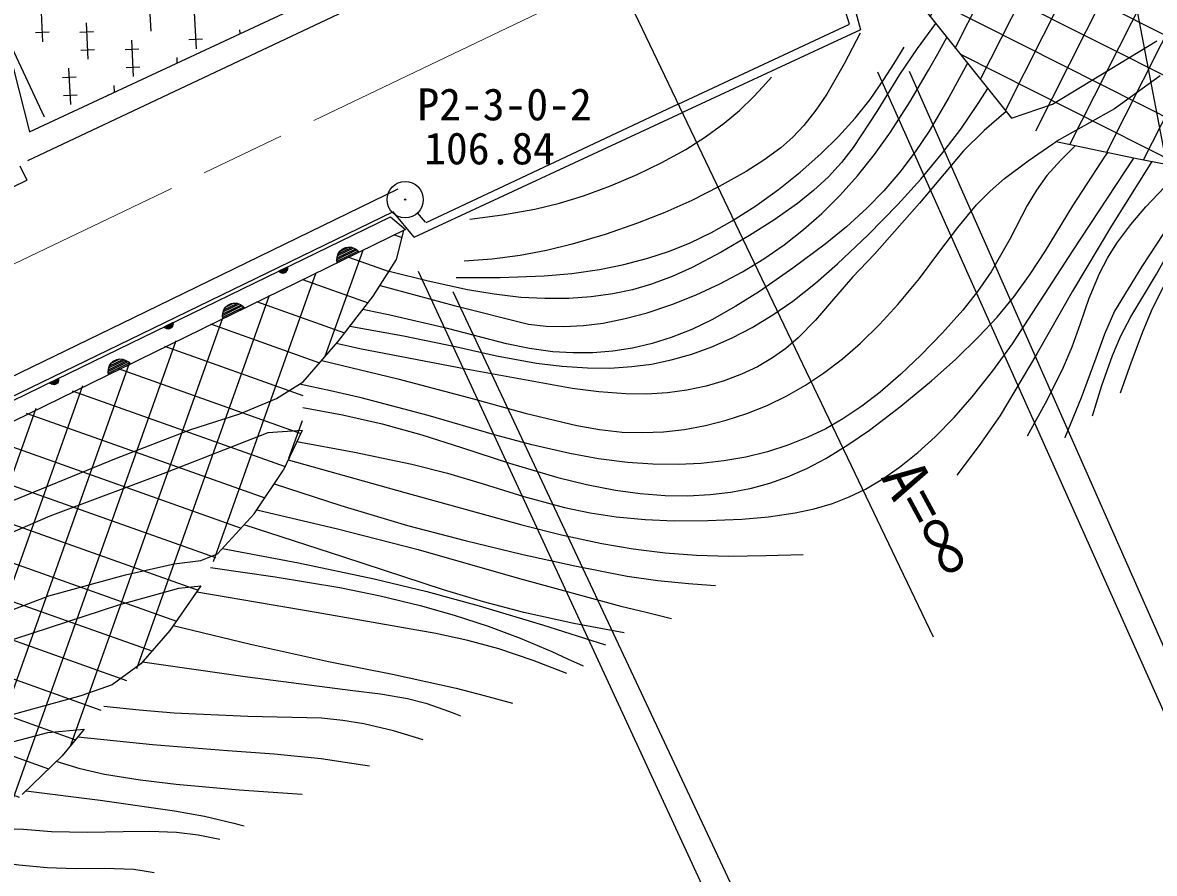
# Model space of a CAD drawing. Units: millimetres, scale not verified. Extents: x 40000 to 680000, y 20000 to 380000.
# Drawn here: x 321423 to 368032, y 250170 to 285212 of the extents above; entities that cross this region are included whole.
import ezdxf
from ezdxf.enums import TextEntityAlignment as Align

# ---------------------------------------------------------------- set-up
doc = ezdxf.new("R2010")
doc.units = ezdxf.units.MM
doc.header["$LTSCALE"] = 1000
doc.linetypes.add('CHAIN', pattern=[18.5, 12, -1.5, 3.5, -1.5])
doc.layers.add('M-BGD', color=7, linetype='Continuous', lineweight=25)
doc.layers.add('M-BMK', color=2, linetype='CHAIN', lineweight=13)
doc.layers.add('M-BGD-HTXT', color=7, linetype='Continuous')
doc.layers.add('M-BMK-SRVR', color=7, linetype='Continuous')
doc.styles.add('ＭＳ ゴシック', font='')
doc.styles.get('ＭＳ ゴシック').set_extended_font_data('MS Gothic')

# ---------------------------------------------------------------- blocks, each defined once
blk = doc.blocks.new('BUHIN59')
at = {"color": 3, "linetype": 'Continuous', "lineweight": 25}
for radius in [746, 22.5]:
    blk.add_circle((0, 0), radius, dxfattribs=at)
blk = doc.blocks.new('BUHIN83')
at = {"color": 7, "linetype": 'Continuous', "lineweight": 25}
for p, q in [((-435, 80), (81, -433)), ((160, -424), (-423, 156)), ((-407, 229), (231, -406)), ((293, -379), (-381, 291)), ((-6, -435), (-435, -8)), ((-396, -135), (-131, -398))]:
    blk.add_line(p, q, dxfattribs=at)
blk.add_lwpolyline([(355, -353), (245, -406), (136, -434), (-11, -444), (-131, -409), (-241, -352), (-351, -243), (-408, -134), (-444, -14), (-435, 133), (-409, 245), (-355, 353)], close=True, dxfattribs=at)
blk = doc.blocks.new('BUHIN86')
at = {"color": 7, "linetype": 'Continuous', "lineweight": 25}
for p, q in [((-117, 152), (152, -117)), ((163, -92), (-92, 163)), ((-64, 170), (169, -63)), ((174, -32), (-32, 173)), ((3, 174), (174, 3)), ((158, 54), (53, 159))]:
    blk.add_line(p, q, dxfattribs=at)
blk.add_lwpolyline([(-142, 141), (-98, 163), (-54, 174), (5, 177), (53, 163), (97, 141), (141, 97), (163, 53), (177, 5), (174, -54), (163, -98), (142, -141)], close=True, dxfattribs=at)
blk = doc.blocks.new('BUHIN87')
at = {"color": 7, "linetype": 'Continuous', "lineweight": 25}
for p, q in [((-117, 152), (152, -117)), ((163, -92), (-92, 163)), ((-64, 170), (169, -63)), ((174, -32), (-32, 173)), ((3, 174), (174, 3)), ((158, 54), (53, 159))]:
    blk.add_line(p, q, dxfattribs=at)
blk.add_lwpolyline([(-141, 141), (-98, 163), (-54, 174), (5, 177), (53, 163), (97, 141), (141, 97), (163, 53), (177, 5), (174, -54), (163, -98), (141, -141)], close=True, dxfattribs=at)

msp = doc.modelspace()

# ---------------------------------------------------------------- hatches: boundary and pattern name
at = {"layer": 'M-BGD'}
h = msp.add_hatch(dxfattribs=at)
h.set_pattern_fill('USER', color=256, style=0, pattern_type=2)
h.set_pattern_definition([(243.2576, (375899, 292713), (1339.56, -674.97), []), (153.2576, (375899, 292713), (-674.97, -1339.56), [])])
h.paths.add_polyline_path([(384390, 294883), (382123, 294739), (375899, 292713), (371220, 291169), (368567, 290156), (365431, 288757), (362247, 287358), (360076, 286297), (358629, 285669), (362151, 281279), (363984, 280315), (367168, 279639), (370448, 279012), (371992, 278867), (373873, 277902), (375899, 277275), (378360, 276745), (380917, 276504), (382074, 276503), (383811, 276696), (385407, 274950), (388260, 274445)])
h = msp.add_hatch(dxfattribs=at)
h.set_pattern_fill('USER', color=256, style=0, pattern_type=2)
h.set_pattern_definition([(250.4203, (293131, 255365), (1413.264, -502.68), []), (160.4203, (293131, 255365), (-502.68, -1413.264), [])])
h.paths.add_polyline_path([(285908, 251932), (287775, 247972), (288668, 246845), (290223, 246158), (292190, 245380), (292831, 245152), (294302, 244040), (295995, 243949), (298053, 243949), (299837, 244406), (301779, 244027), (303700, 244348), (305301, 244851), (306720, 245629), (308635, 246642), (311609, 247832), (314125, 248838), (316458, 249936), (318380, 251126), (319707, 251995), (321400, 253413), (323047, 255014), (323962, 256112), (326295, 258805), (327484, 260178), (328765, 262008), (329452, 263335), (330961, 264982), (332151, 266766), (332935, 268407), (332981, 270420), (334399, 272067), (335863, 273942), (336824, 275452), (337115, 276655), (293131, 255365)])

# ---------------------------------------------------------------- linework, layer by layer
for p, q in [((305913, 316299), (322309, 281333)), ((321711, 280717), (352334, 294999)), ((321641, 279539), (353038, 294349)), ((318851, 291869), (321711, 280717)), ((366759, 288680), (373891, 251164)), ((345891, 287157), (358929, 259909)), ((355478, 285149), (354744, 287548)), ((355268, 287363), (355929, 284915)), ((326711, 284857), (326635, 286355)), ((322259, 284427), (322184, 285925)), ((328577, 284138), (328502, 285636)), ((358629, 285669), (362151, 281279)), ((322518, 284816), (321956, 284787)), ((323784, 284818), (324346, 284846)), ((324126, 283709), (324050, 285207)), ((330376, 284758), (330368, 284918)), ((348427, 281857), (355478, 285149)), ((355929, 284915), (348593, 281512)), ((325992, 282990), (325917, 284488)), ((328836, 284527), (328274, 284498)), ((363839, 281858), (368133, 284463)), ((324384, 284097), (323822, 284069)), ((325651, 284099), (326213, 284128)), ((327794, 283554), (327783, 283770)), ((323066, 282951), (323628, 282980)), ((323407, 281842), (323332, 283340)), ((326251, 283379), (325689, 283350)), ((356628, 283182), (372484, 247711)), ((357931, 283217), (372120, 251103)), ((368277, 283016), (366396, 281665)), ((325212, 282350), (325198, 282622)), ((323666, 282231), (323104, 282202)), ((324932, 282233), (324965, 282235)), ((348427, 281857), (338033, 276970)), ((362151, 281279), (363839, 281858)), ((366396, 281665), (363984, 280315)), ((337547, 276381), (348593, 281512)), ((363984, 280315), (367168, 279639)), ((321312, 279312), (321595, 278726)), ((367168, 279639), (370448, 279012)), ((291021, 263930), (321595, 278726)), ((336881, 278355), (325982, 273054)), ((336680, 277423), (326309, 272379)), ((337547, 276381), (336680, 277423)), ((338018, 276987), (337686, 277383)), ((322810, 270516), (336568, 277219)), ((336568, 277219), (337185, 276690)), ((337185, 276690), (318347, 267470)), ((336824, 275452), (337116, 276655)), ((335864, 273942), (336824, 275452)), ((354087, 239588), (337724, 274957)), ((339147, 274136), (358255, 233388)), ((334400, 272067), (335864, 273942)), ((325982, 273054), (285283, 253321)), ((326309, 272379), (285616, 252650)), ((332981, 270420), (334400, 272067)), ((308397, 263505), (322810, 270516)), ((331883, 269733), (332981, 270420)), ((330374, 269093), (331883, 269733)), ((328347, 268459), (330374, 269093)), ((325282, 267269), (328347, 268459)), ((331517, 268315), (327308, 266668)), ((332936, 268407), (331517, 268315)), ((332936, 268407), (332151, 266766)), ((320020, 265119), (325282, 267269)), ((327308, 266668), (322550, 264884)), ((330962, 264981), (332151, 266766)), ((322550, 264884), (317792, 262825)), ((329452, 263334), (330962, 264981)), ((325655, 262465), (327668, 262923)), ((327668, 262923), (328766, 263060)), ((328766, 263060), (329452, 263334)), ((322498, 261596), (325655, 262465)), ((328766, 262008), (327485, 260178)), ((327851, 261923), (328766, 262008)), ((318151, 259949), (322498, 261596)), ((325380, 261236), (327851, 261923)), ((320380, 259596), (325380, 261236)), ((327485, 260178), (326295, 258805)), ((326295, 258805), (325106, 257936)), ((325106, 257936), (323825, 257478)), ((323825, 257478), (320164, 256472)), ((319484, 255191), (322458, 255968)), ((322458, 255968), (323962, 256112)), ((323962, 256112), (323047, 255014)), ((323047, 255014), (321400, 253413))]:
    msp.add_line(p, q, dxfattribs=at)
for points in [[(359025, 285176), (358259, 284144), (357539, 283071), (356608, 281549), (355627, 280064), (355145, 279448), (354613, 278866), (353997, 278294), (353330, 277758), (352367, 277081), (351363, 276449), (350194, 275761), (348996, 275126), (348170, 274751), (347324, 274433), (346537, 274208), (345733, 274040), (344837, 273916), (343923, 273851), (342934, 273843), (341947, 273895), (340841, 274021), (339739, 274206), (338123, 274558), (336512, 274961)], [(336149, 274391), (339190, 273563), (342254, 272792), (342981, 272711), (343714, 272691), (344519, 272733), (345325, 272836), (346236, 273019), (347140, 273261), (348166, 273604), (349167, 274000), (350138, 274448), (351076, 274948), (351947, 275478), (352792, 276063), (353585, 276685), (354340, 277355), (355091, 278104), (355805, 278903), (356512, 279786), (357169, 280705), (357976, 281965), (358734, 283258), (359111, 283929), (359485, 284602)], [(355920, 284772), (355258, 283511), (354540, 282272), (354091, 281605), (353596, 280976), (353145, 280498), (352646, 280057), (351954, 279546), (351225, 279082), (350114, 278458), (348982, 277890), (347873, 277392), (346739, 276950), (345411, 276490), (344051, 276083), (342992, 275820), (341912, 275615), (340762, 275475), (339606, 275384)], [(339278, 274709), (341087, 274717), (342905, 274785), (344043, 274885), (345178, 275045), (346184, 275246), (347175, 275505), (348060, 275795), (348921, 276142), (349792, 276563), (350645, 277043), (351614, 277666), (352553, 278340), (353444, 279046), (354302, 279803), (355029, 280521), (355711, 281278), (356323, 282052), (356891, 282870), (357312, 283524), (357728, 284195)], [(360339, 283538), (359570, 282122), (358751, 280738), (358176, 279884), (357546, 279056), (356887, 278289), (356185, 277564), (355352, 276804), (354479, 276089), (353146, 275095), (351770, 274144), (350802, 273529), (349802, 272965), (348977, 272576), (348128, 272242), (347344, 271996), (346544, 271808), (345732, 271681), (344912, 271614), (344081, 271606), (343253, 271658), (342296, 271791), (341348, 271983), (338925, 272607), (336489, 273172), (335960, 273281), (335432, 273389)], [(339837, 277115), (341185, 277289), (342522, 277522), (343529, 277770), (344522, 278076), (345639, 278490), (346734, 278959), (347743, 279447), (348731, 279993), (349541, 280505), (350319, 281068), (350948, 281593), (351543, 282168), (351908, 282562), (352264, 282963)], [(334902, 272710), (337112, 272311), (339309, 271853), (340938, 271493), (342583, 271191), (343629, 271061), (344690, 270989), (345602, 270985), (346511, 271042), (347324, 271150), (348137, 271320), (348977, 271559), (349800, 271856), (350649, 272228), (351471, 272654), (352317, 273172), (353137, 273745), (354072, 274480), (354978, 275270), (356242, 276476), (357463, 277724), (358414, 278768), (359324, 279856), (360059, 280827), (360745, 281833), (360958, 282161), (361174, 282497)], [(361929, 281555), (361029, 280763), (360172, 279929), (358362, 277781), (356510, 275680), (355603, 274725), (354737, 273727), (354071, 272954), (353363, 272224), (352855, 271791), (352309, 271404), (351685, 271040), (351032, 270728), (350318, 270455), (349576, 270238), (348781, 270071), (347975, 269964), (347123, 269911), (346260, 269919), (345151, 270003), (344051, 270146), (339673, 270935), (335312, 271782), (334824, 271887), (334336, 271993)], [(364784, 280145), (364174, 279552), (363606, 278916), (363181, 278318), (362799, 277675), (362080, 276292), (361310, 274943), (360752, 274142), (360145, 273375), (359305, 272431), (358409, 271513), (357597, 270732), (356737, 269989), (355989, 269417), (355207, 268895), (354496, 268487), (353754, 268131), (352941, 267808), (352096, 267539), (351204, 267319), (350299, 267158), (349367, 267054), (348421, 267008), (347376, 267023), (346337, 267098), (345145, 267250), (343952, 267464), (342397, 267817), (340858, 268227), (338125, 269023), (335371, 269763), (334105, 270049), (332825, 270322)], [(333741, 271302), (336872, 270535), (339990, 269710), (342113, 269131), (344252, 268611), (345177, 268450), (346112, 268349), (346961, 268324), (347811, 268360), (348680, 268458), (349542, 268616), (350401, 268834), (351254, 269112), (352084, 269447), (352889, 269837), (353665, 270278), (354407, 270770), (355186, 271367), (355927, 272011), (356714, 272780), (357465, 273599), (358353, 274675), (359202, 275799), (359934, 276768), (360713, 277701), (361266, 278268), (361861, 278791), (362831, 279526), (363851, 280224), (363927, 280274), (364002, 280325)], [(332957, 269358), (334597, 269056), (336232, 268693), (337865, 268233), (339493, 267712), (341470, 267065), (343464, 266475), (344648, 266185), (345846, 265954), (346862, 265816), (347886, 265737), (348815, 265725), (349742, 265774), (350591, 265877), (351438, 266039), (352191, 266241), (352921, 266499), (353721, 266852), (354498, 267261), (355406, 267815), (356296, 268430), (357585, 269416), (358847, 270459), (359849, 271349), (360809, 272282), (361552, 273084), (362255, 273930), (362922, 274845), (363548, 275807), (364678, 277665), (365854, 279485), (365983, 279674), (366112, 279863)], [(332721, 267958), (335090, 267519), (337455, 267020), (338927, 266650), (340396, 266218), (342058, 265698), (343741, 265235), (344793, 265018), (345866, 264858), (347059, 264746), (348261, 264693), (349641, 264698), (351038, 264764), (352146, 264859), (353240, 265014), (354021, 265180), (354783, 265404), (355468, 265674), (356131, 266000), (356848, 266424), (357535, 266900), (358286, 267500), (358998, 268146), (359788, 268953), (360530, 269797), (361381, 270870), (362184, 271978), (364681, 275813), (367190, 279635)], [(367931, 279493), (366271, 276840), (364661, 274150), (363195, 271571), (361678, 269025), (360815, 267788), (359902, 266573)], [(362804, 268195), (363550, 269544), (364243, 270919), (364645, 271856), (364992, 272818), (365351, 273861), (365767, 274885), (366099, 275517), (366490, 276130), (367062, 276891), (367685, 277619), (368446, 278441), (369213, 279248)], [(369738, 279148), (369244, 278044), (368696, 276970), (367516, 275161), (366393, 273326), (365981, 272376), (365623, 271397), (365018, 269763), (364355, 268146), (364347, 268128), (364340, 268109)], [(365485, 269010), (365866, 270266), (366302, 271496), (366657, 272306), (367068, 273092), (368120, 274855), (369118, 276647), (369680, 277839), (370214, 279057)], [(371003, 278960), (370651, 278044), (370241, 277149), (369831, 276459), (369363, 275789), (368852, 275062), (368386, 274292), (367944, 273417), (367552, 272505), (367072, 271232), (366628, 269949)], [(332358, 267199), (337160, 265858), (341981, 264528), (343619, 264112), (345270, 263755), (346571, 263536), (347882, 263377), (349179, 263279), (350487, 263241), (352026, 263258), (353566, 263308)], [(331782, 266213), (334523, 265329), (337279, 264503), (339644, 263877), (342027, 263310), (344166, 262835), (346325, 262417), (347579, 262234), (348851, 262109), (349399, 262070), (349957, 262034)], [(331067, 265140), (334394, 264358), (337715, 263515), (341882, 262317), (346065, 261178), (347103, 260924), (348152, 260671)], [(346195, 260077), (344120, 260464), (342060, 260910), (340401, 261351), (338756, 261849), (334652, 263196), (330548, 264530)], [(329656, 263557), (332780, 262960), (335900, 262302), (338067, 261777), (340230, 261191), (342837, 260414), (345426, 259587)], [(329161, 262773), (331830, 262386), (334490, 261940), (336148, 261604), (337794, 261208), (339202, 260812), (340591, 260358), (341909, 259861), (343211, 259304), (343857, 259013), (344502, 258718)], [(343838, 258404), (342449, 258935), (341032, 259412), (339752, 259761), (338445, 260055), (333518, 260909), (328593, 261746)], [(327628, 260382), (330813, 259612), (334022, 258897), (336651, 258379), (339275, 257800), (340434, 257498), (341600, 257180)], [(326363, 258884), (330684, 258264), (335023, 257702), (336158, 257564), (337278, 257367), (338029, 257174), (338774, 256921), (339109, 256792), (339453, 256656)], [(337915, 255677), (336702, 256035), (335479, 256333), (334616, 256473), (333734, 256556), (330692, 256633), (327661, 256771), (326219, 256894), (324767, 257042)], [(323692, 255789), (326773, 255483), (329861, 255236), (331784, 255097), (333711, 254897), (334708, 254753), (335713, 254594)], [(332929, 253418), (330342, 253592), (327747, 253828), (326269, 254007), (324791, 254247), (323792, 254482), (322799, 254773)], [(321559, 253568), (324622, 253187), (327680, 252747), (328909, 252522), (330121, 252239), (330332, 252183), (330552, 252124)], [(329538, 251565), (328650, 251741), (327754, 251858), (326666, 251900), (325563, 251882), (324091, 251848), (322614, 251874), (321460, 251975), (320298, 252015), (319990, 251999), (319682, 251979)], [(318218, 251025), (319737, 250741), (321265, 250516), (322427, 250414), (323595, 250372), (324803, 250387), (326002, 250341), (326425, 250277), (326846, 250201)]]:
    msp.add_lwpolyline(points, dxfattribs=at)
at = {"layer": 'M-BMK'}
msp.add_line((283355, 257216), (345891, 287157), dxfattribs=at)

# ---------------------------------------------------------------- block references
at = {"layer": 'M-BGD', "rotation": 250.9158}
for name, p in [('BUHIN83', (334831, 275537)), ('BUHIN86', (332145, 275064)), ('BUHIN83', (330121, 273232)), ('BUHIN86', (327431, 272768)), ('BUHIN83', (325412, 270928)), ('BUHIN87', (322718, 270471))]:
    msp.add_blockref(name, p, dxfattribs=at)
at = {"layer": 'M-BMK-SRVR', "rotation": 250.9158}
msp.add_blockref('BUHIN59', (337179, 277920), dxfattribs=at)

# ---------------------------------------------------------------- texts
at = {"layer": 'M-BGD', "style": 'ＭＳ ゴシック'}
msp.add_text('A=∞', height=1833, rotation=298.4, dxfattribs=at).set_placement((356256, 266232), align=Align.BOTTOM_LEFT)
at = {"layer": 'M-BGD-HTXT', "style": 'ＭＳ ゴシック'}
for s, p in [('P2-3-0-2', (337679, 280791)), ('106.84', (337958, 278977))]:
    msp.add_text(s, height=1320, dxfattribs=at).set_placement(p, align=Align.BOTTOM_LEFT)

doc.saveas('drawing.dxf')
